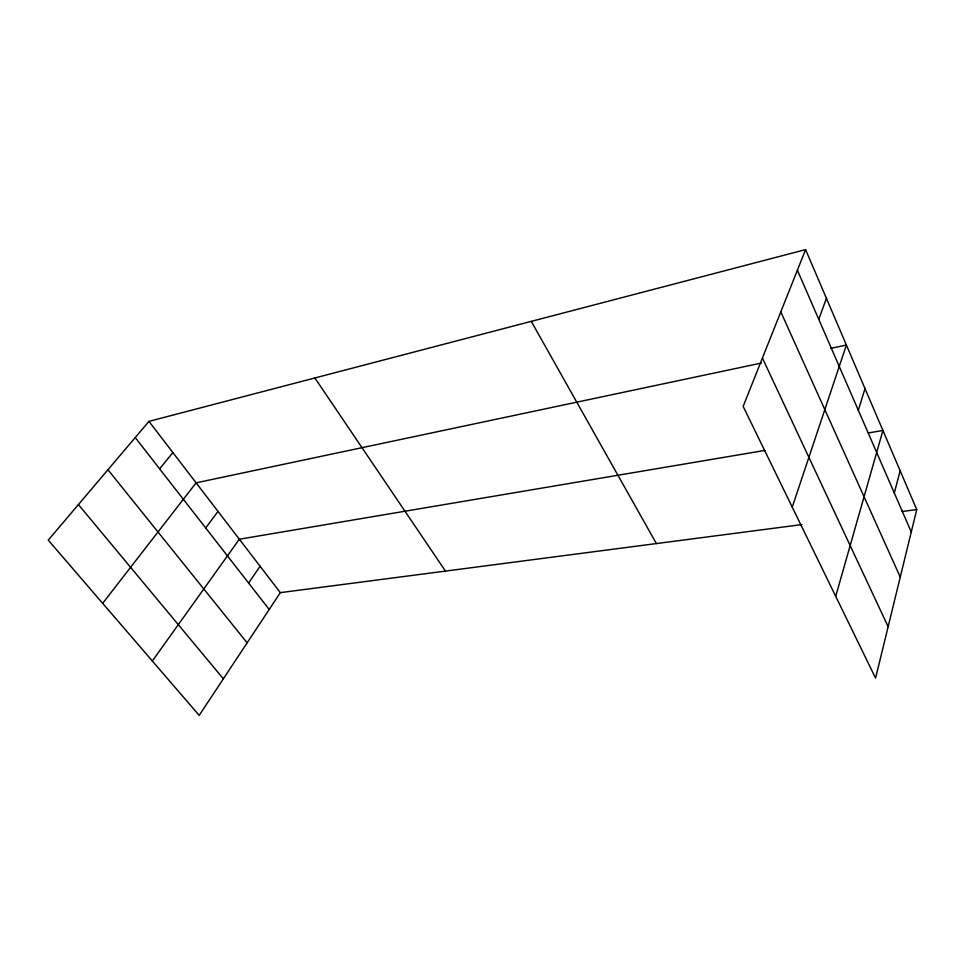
<?xml version="1.0" encoding="UTF-8"?>
<svg xmlns="http://www.w3.org/2000/svg" width="965" height="965" viewBox="0 0 965 965"><rect width="100%" height="100%" fill="white"/><g stroke="black" fill="none" stroke-linecap="round" stroke-linejoin="round"><path stroke-width="1.45" d="M805.594 249.609L916.75 509.592L875.569 678.13L743.159 406.422L805.594 249.609L148.96 421.367L48.25 540.147L199.188 715.391L280.32 592.643L801.939 524.574M894.302 493.006L900.152 470.775M835.714 596.322L882.927 430.474L868.464 432.923M858.331 410.306L865.014 388.593M792.241 507.144L846.401 345.048L830.612 348.389M818.766 319.355L826.426 298.33M248.596 583.041L260.104 566.286M152.337 661.001L239.344 539.218L765.016 450.402M205.69 527.976L218.018 511.414M102.664 603.33L196.1 482.838L761.325 363.069M159.635 468.869L172.868 452.549M902.166 511.486L916.75 509.592M78.406 504.574L223.361 678.817M107.947 469.738L247.137 642.847M135.233 437.555L269.199 609.47M148.96 421.367L280.32 592.643M314.867 377.966L445.456 571.087M531.269 321.369L656.381 543.572M762.422 358.063L888.138 626.695M780.806 311.876L900.249 577.118M797.392 270.2L911.274 532.017"/></g></svg>
